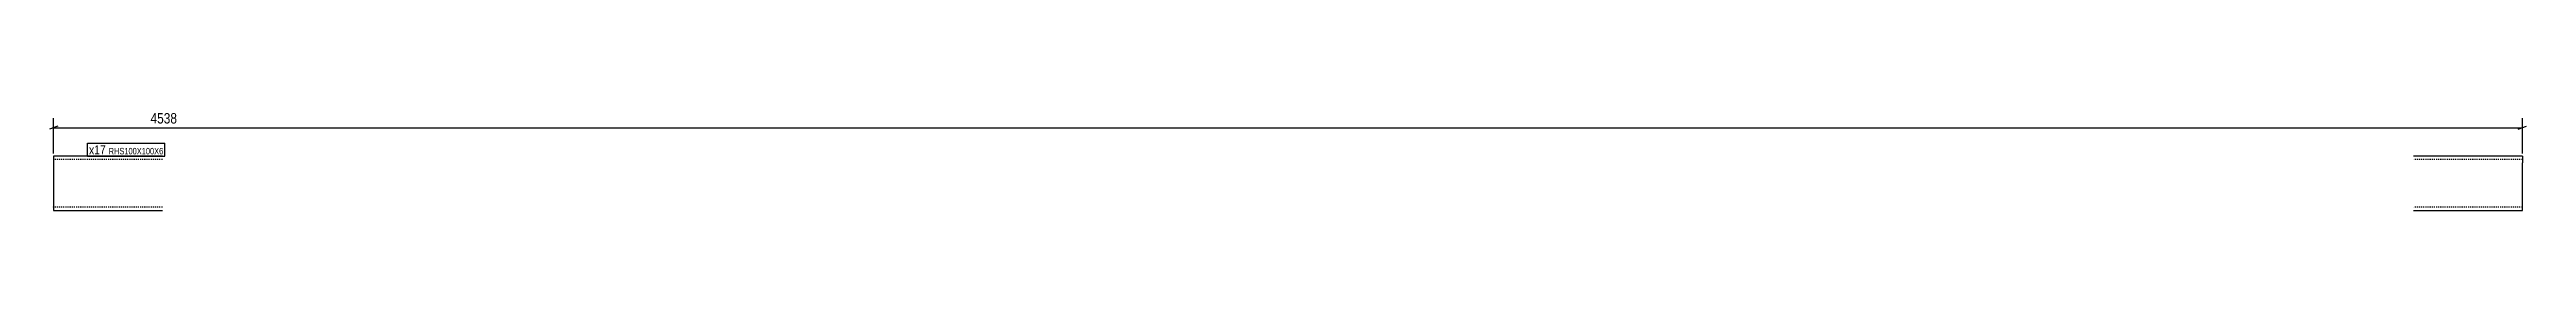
# Model space of a CAD drawing. Header units: millimetres. Extents: x 15 to 4568, y 15 to 199.
import ezdxf

# ---------------------------------------------------------------- set-up
doc = ezdxf.new("R2010")
doc.units = ezdxf.units.MM
doc.linetypes.add('DXK_LINE_DOT2', pattern=[3.9198, 1.9599, -1.9599])
for name, color, linetype in [('MÅLSÆTNING', 7, 'Continuous'), ('STÅL', 7, 'Continuous'), ('TEKST', 7, 'Continuous')]:
    doc.layers.add(name, color=color, linetype=linetype)
doc.styles.add('Arial Narrow', font='ARIALN.TTF', dxfattribs={"height": 0.2})

msp = doc.modelspace()

# ---------------------------------------------------------------- linework, layer by layer
at = {"layer": 'MÅLSÆTNING', "color": 7, "linetype": 'Continuous'}
for p, q in [((22.5, 120), (22.5, 185.5)), ((4560.3, 120), (4560.3, 185.5)), ((30, 170.7), (15, 164.7)), ((22.5, 167.7), (4560.3, 167.7)), ((4552.8, 164.7), (4567.8, 170.7))]:
    msp.add_line(p, q, dxfattribs=at)
at = {"layer": 'STÅL', "color": 2, "linetype": 'Continuous'}
for p, q in [((222.5, 115), (22.5, 115)), ((22.5, 115), (22.5, 15.9)), ((4560.3, 115), (4360.3, 115)), ((4560.3, 115), (4560.3, 114.1)), ((4560.3, 114.1), (4560.3, 103)), ((4560.3, 27), (4560.3, 103)), ((22.5, 15.9), (22.5, 15)), ((22.5, 15), (222.5, 15)), ((4360.3, 15), (4560.3, 15)), ((4560.3, 15), (4560.3, 27))]:
    msp.add_line(p, q, dxfattribs=at)
at = {"layer": 'STÅL', "color": 7, "linetype": 'DXK_LINE_DOT2'}
for p, q in [((222.5, 109), (22.5, 109)), ((4560.3, 109), (4360.3, 109)), ((4560.3, 115), (4560.3, 115)), ((22.5, 21), (22.5, 21.5)), ((222.5, 21), (22.5, 21)), ((4560.3, 21), (4360.3, 21)), ((4560.3, 21), (4560.3, 21.5))]:
    msp.add_line(p, q, dxfattribs=at)

# ---------------------------------------------------------------- next in the draw order: wipeouts: each hides what was drawn before it
at = {"color": 0}
for points, layer in [([(4386.1, 171.5), (4386.1, 199.5), (196.6, 199.5), (196.6, 171.5)], 'MÅLSÆTNING'), ([(118.4, 118.5), (118.4, 136), (87.5, 136), (87.5, 118.5)], 'TEKST')]:
    msp.add_wipeout(points, dxfattribs=at).dxf.layer = layer

# ---------------------------------------------------------------- next in the draw order: texts
at = {"layer": 'MÅLSÆTNING', "color": 3, "style": 'Arial Narrow'}
msp.add_text('4538', height=19.09, dxfattribs=at).set_placement((200.6, 175.5))

# ---------------------------------------------------------------- next in the draw order: wipeouts: each hides what was drawn before it
at = {"color": 0}
msp.add_wipeout([(118.4, 118.5), (118.4, 136), (87.5, 136), (87.5, 118.5)], dxfattribs=at).dxf.layer = 'TEKST'

# ---------------------------------------------------------------- next in the draw order: linework, layer by layer
at = {"layer": 'TEKST', "color": 7, "linetype": 'Continuous'}
msp.add_line((84.5, 115.5), (84.5, 139), dxfattribs=at)

# ---------------------------------------------------------------- next in the draw order: wipeouts: each hides what was drawn before it
at = {"color": 0}
msp.add_wipeout([(224.2, 118.5), (224.2, 131), (123.7, 131), (123.7, 118.5)], dxfattribs=at).dxf.layer = 'TEKST'

# ---------------------------------------------------------------- next in the draw order: wipeouts: each hides what was drawn before it
msp.add_wipeout([(224.2, 118.5), (224.2, 131), (123.7, 131), (123.7, 118.5)], dxfattribs=at).dxf.layer = 'TEKST'

# ---------------------------------------------------------------- next in the draw order: linework, layer by layer
at = {"layer": 'TEKST', "color": 7, "linetype": 'Continuous'}
for p, q in [((84.5, 139), (227.2, 139)), ((227.2, 115.5), (227.2, 139)), ((84.5, 115.5), (227.2, 115.5))]:
    msp.add_line(p, q, dxfattribs=at)

# ---------------------------------------------------------------- next in the draw order: texts
at = {"layer": 'TEKST', "color": 3, "style": 'Arial Narrow'}
for s, height, p in [('x17', 16.7, (87.5, 118.5)), ('RHS100X100X6', 11.93, (123.7, 118.5))]:
    msp.add_text(s, height=height, dxfattribs=at).set_placement(p)

doc.saveas('drawing.dxf')
